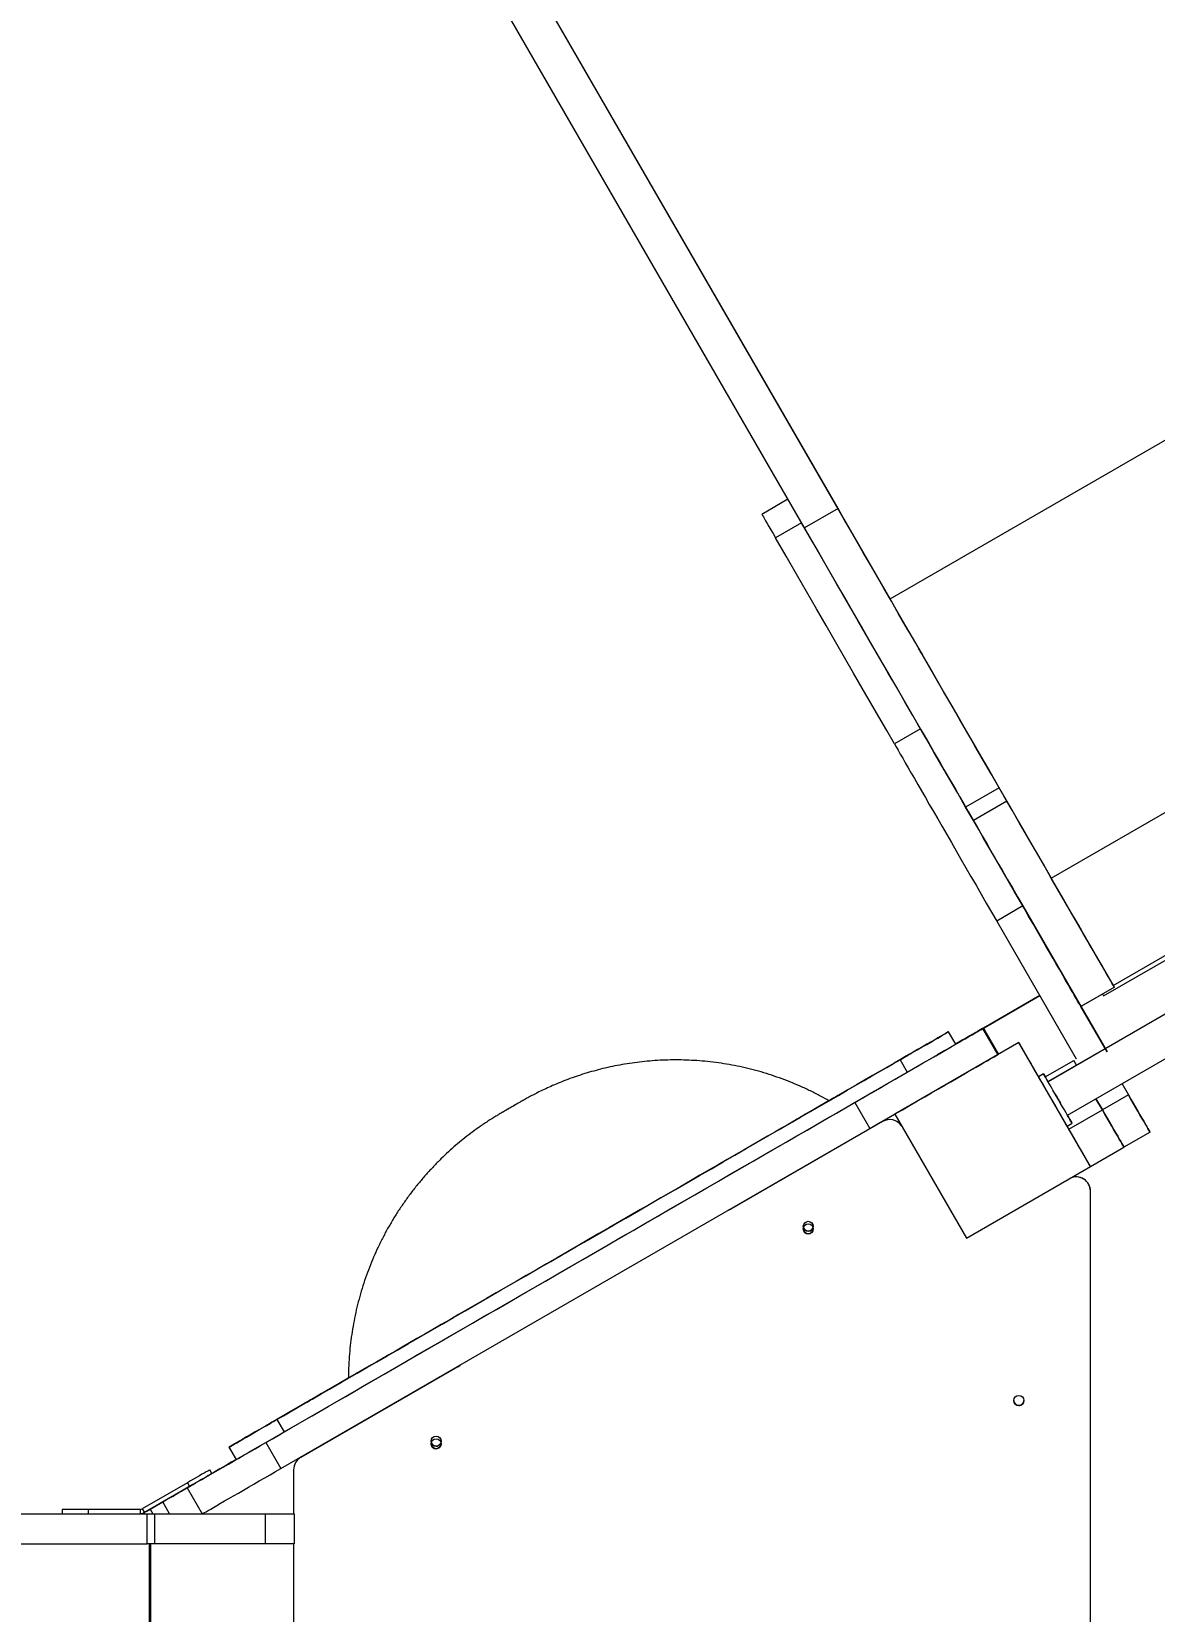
# Model space of a CAD drawing. Header units: millimetres. Extents: x -11024 to 8278, y -7837 to 5770.
# Drawn here: x -6881 to -6097, y -134 to 969 of the extents above; entities that cross this region are included whole.
import ezdxf

# ---------------------------------------------------------------- set-up
doc = ezdxf.new("R2010")
doc.units = ezdxf.units.MM
for name, color, linetype in [('DIKOM_ОБЪЕКТ', 7, 'Continuous'), ('DIKOM_РАЗМЕР_ЗОНА', 7, 'Continuous'), ('DIKOM_РАЗМЕР_ОБЪЕКТА', 7, 'Continuous')]:
    doc.layers.add(name, color=color, linetype=linetype)
doc.styles.add('style1', font='arial.ttf', dxfattribs={"width": 0.8})
doc.dimstyles.new('1-50', dxfattribs={"dimtxt": 300, "dimasz": 200, "dimexe": 100, "dimexo": 0, "dimgap": 100, "dimtad": 1, "dimtxsty": 'style1', "dimcen": 200, "dimclrd": 7, "dimclre": 7, "dimclrt": 7, "dimadec": 1, "dimazin": 2, "dimtfac": 1, "dimtmove": 0, "dimatfit": 2, "dimfxl": 0, "dimlwd": 25, "dimlwe": 18, "dimarcsym": 0})

# ---------------------------------------------------------------- blocks, each defined once
blk = doc.blocks.new('*D9')
at = {"layer": 'Defpoints', "color": 0, "transparency": 16777216}
for p in [(3740.7, 3707.5), (-8191.6, -3797.3), (-1076.1, -3797.3)]:
    blk.add_point(p, dxfattribs=at)
at = {"layer": 'DIKOM_РАЗМЕР_ОБЪЕКТА', "color": 7, "lineweight": 18, "transparency": 16777216}
for p, q in [((3740.7, 3707.5), (-8291.6, 3707.5)), ((-1076.1, -3797.3), (-8291.6, -3797.3))]:
    blk.add_line(p, q, dxfattribs=at)
at = {"layer": 'DIKOM_РАЗМЕР_ОБЪЕКТА', "color": 7, "lineweight": 25, "transparency": 16777216}
blk.add_line((-8191.6, 3507.5), (-8191.6, -3597.3), dxfattribs=at)
at = {"layer": 'DIKOM_РАЗМЕР_ОБЪЕКТА', "color": 7, "transparency": 16777216}
for points in [[(-8224.9, 3507.5), (-8158.2, 3507.5), (-8191.6, 3707.5)], [(-8224.9, -3597.3), (-8158.2, -3597.3), (-8191.6, -3797.3)]]:
    blk.add_solid(points, dxfattribs=at)
at = {"layer": 'DIKOM_РАЗМЕР_ОБЪЕКТА', "color": 7, "transparency": 16777216, "insert": (-8444.7, -44.9), "char_height": 300, "attachment_point": 5, "rotation": 90, "style": 'style1'}
blk.add_mtext('7500', dxfattribs=at)
blk = doc.blocks.new('*D11')
at = {"layer": 'Defpoints', "color": 0, "transparency": 16777216}
for p in [(3316.1, 5770.1), (-10574.2, -5797.3), (-1580.1, -5797.3)]:
    blk.add_point(p, dxfattribs=at)
at = {"layer": 'DIKOM_РАЗМЕР_ЗОНА', "color": 7, "lineweight": 18, "transparency": 16777216}
for p, q in [((3316.1, 5770.1), (-10674.2, 5770.1)), ((-1580.1, -5797.3), (-10674.2, -5797.3))]:
    blk.add_line(p, q, dxfattribs=at)
at = {"layer": 'DIKOM_РАЗМЕР_ЗОНА', "color": 7, "lineweight": 25, "transparency": 16777216}
blk.add_line((-10574.2, 5570.1), (-10574.2, -5597.3), dxfattribs=at)
at = {"layer": 'DIKOM_РАЗМЕР_ЗОНА', "color": 7, "transparency": 16777216}
for points in [[(-10607.5, 5570.1), (-10540.8, 5570.1), (-10574.2, 5770.1)], [(-10607.5, -5597.3), (-10540.8, -5597.3), (-10574.2, -5797.3)]]:
    blk.add_solid(points, dxfattribs=at)
at = {"layer": 'DIKOM_РАЗМЕР_ЗОНА', "color": 7, "transparency": 16777216, "insert": (-10827.3, -173), "char_height": 300, "attachment_point": 5, "rotation": 90, "style": 'style1'}
blk.add_mtext('11500', dxfattribs=at)

msp = doc.modelspace()

# ---------------------------------------------------------------- linework, layer by layer
at = {"layer": 'DIKOM_ОБЪЕКТ', "color": 7, "linetype": 'Continuous', "lineweight": 15}
for p, q in [((-6317.878, 635.791), (-6957.146, 1743.111)), ((-6341.261, 622.291), (-6980.529, 1729.611)), ((-6281.483, 572.766), (-6863.425, 1580.787)), ((-6281.483, 572.766), (-5808.64, 845.762)), ((-6168.994, 377.925), (-5696.15, 650.921)), ((-6352.812, 642.3), (-6370.997, 631.801)), ((-6317.878, 635.791), (-6341.261, 622.291)), ((-6343.38, 625.961), (-6361.565, 615.462)), ((-5576.57, 579.116), (-6171.246, 235.779)), ((-5576.55, 579.082), (-6171.227, 235.745)), ((-6132.452, 295.632), (-5643.148, 578.132)), ((-6125.725, 302.98), (-5652.877, 575.979)), ((-6157.728, 212.363), (-5563.051, 555.7)), ((-6260.305, 482.044), (-6278.491, 471.544)), ((-6205.39, 440.95), (-6228.772, 427.449)), ((-6199.973, 431.568), (-6223.356, 418.068)), ((-6199.973, 431.568), (-6205.39, 440.95)), ((-6223.356, 418.068), (-6228.772, 427.449)), ((-6124.975, 301.681), (-6168.994, 377.925)), ((-6188.929, 358.41), (-6207.115, 347.91)), ((-6188.929, 358.41), (-6130.099, 256.515)), ((-6207.115, 347.91), (-6151.543, 251.656)), ((-6124.975, 301.677), (-6148.357, 288.177)), ((-6124.975, 301.681), (-6124.975, 301.677)), ((-6177.057, 295.847), (-6216.267, 273.209)), ((-6215.967, 273.384), (-6177.058, 295.849)), ((-6130.081, 256.525), (-6148.355, 288.178)), ((-6133.196, 296.921), (-6148.351, 288.171)), ((-6235.749, 261.939), (-6240.749, 270.599)), ((-6216.909, 272.797), (-6206.409, 254.611)), ((-6216.271, 273.214), (-6205.771, 255.028)), ((-6191.653, 263.117), (-6278.255, 213.117)), ((-6233.572, 263.227), (-6235.762, 261.962)), ((-6206.409, 254.611), (-6205.771, 255.028)), ((-6191.654, 263.18), (-6191.654, 263.179)), ((-6191.653, 263.117), (-6191.654, 263.18)), ((-6191.654, 263.179), (-6191.654, 263.176)), ((-6191.654, 263.176), (-6191.652, 263.173)), ((-6191.654, 263.172), (-6191.653, 263.131)), ((-6141.652, 176.514), (-6191.653, 263.117)), ((-6274.534, 251.083), (-6340.492, 213.005)), ((-6274.534, 251.083), (-6269.534, 242.422)), ((-6173.189, 239.148), (-6153.27, 250.648)), ((-6151.326, 247.28), (-6153.27, 250.648)), ((-6177.96, 239.411), (-6174.496, 241.411)), ((-6177.96, 239.406), (-6174.496, 241.406)), ((-6177.96, 239.406), (-6177.96, 239.411)), ((-6174.496, 241.406), (-6174.496, 241.411)), ((-6171.227, 235.746), (-6171.246, 235.779)), ((-6119.62, 234.364), (-6115.085, 226.51)), ((-6717.326, -16.138), (-6306.056, 221.318)), ((-6306.056, 221.318), (-6295.556, 203.132)), ((-6133.272, 216.01), (-6137.806, 223.864)), ((-6137.806, 223.864), (-6133.272, 216.01)), ((-6115.085, 226.51), (-6133.272, 216.01)), ((-6278.255, 213.117), (-6278.255, 213.121)), ((-6278.255, 213.117), (-6228.255, 126.514)), ((-6156.654, 202.51), (-6133.272, 216.01)), ((-6706.826, -34.325), (-6295.556, 203.132)), ((-6286.799, 207.971), (-6392.756, 146.797)), ((-6286.799, 207.97), (-6392.756, 146.796)), ((-6286.799, 207.97), (-6286.799, 207.971)), ((-6157.96, 204.765), (-6154.496, 206.765)), ((-6156.654, 202.51), (-6157.957, 204.767)), ((-6154.496, 206.77), (-6154.496, 206.765)), ((-6100.085, 200.532), (-6118.272, 190.032)), ((-6100.085, 200.532), (-6100.081, 200.564)), ((-6141.654, 176.531), (-6118.272, 190.031)), ((-6118.272, 190.031), (-6118.272, 190.032)), ((-6228.255, 126.514), (-6141.652, 176.514)), ((-6141.652, 176.514), (-6141.653, 176.532)), ((-6141.655, 159.457), (-6141.655, 159.458)), ((-6141.609, -432.874), (-6141.652, 159.252)), ((-6392.756, 146.796), (-6394.513, 145.996)), ((-6392.756, 146.796), (-6394.513, 145.996)), ((-6394.508, 145.999), (-6392.756, 146.797)), ((-6394.508, 145.999), (-6392.756, 146.797)), ((-6392.756, 146.797), (-6392.756, 146.796)), ((-6392.756, 146.797), (-6392.756, 146.796)), ((-6643.492, 38.068), (-6709.534, -0.065)), ((-6583.281, 36.797), (-6692.898, -26.49)), ((-6583.281, 36.797), (-6692.898, -26.49)), ((-6583.281, 36.796), (-6692.898, -26.492)), ((-6583.281, 36.796), (-6692.898, -26.492)), ((-6581.724, 37.905), (-6583.281, 36.796)), ((-6581.725, 37.905), (-6583.281, 36.796)), ((-6583.281, 36.797), (-6581.729, 37.903)), ((-6583.281, 36.797), (-6581.729, 37.903)), ((-6583.281, 36.796), (-6583.281, 36.797)), ((-6583.281, 36.796), (-6583.281, 36.797)), ((-6709.534, -0.065), (-6704.533, -8.725)), ((-6743.043, -19.401), (-6738.044, -28.061)), ((-6717.326, -16.138), (-6706.826, -34.325)), ((-6692.898, -26.49), (-6692.898, -26.492)), ((-6692.898, -26.49), (-6692.898, -26.492)), ((-6754.979, -37.847), (-6756.479, -35.249)), ((-6697.898, -35.152), (-6697.898, -35.151)), ((-6697.898, -35.151), (-6697.898, -65.829)), ((-6697.898, -35.152), (-6697.898, -35.151)), ((-6697.898, -35.152), (-6697.898, -65.829)), ((-6772.067, -44.249), (-6803.553, -62.427)), ((-6770.568, -46.847), (-6802.053, -65.026)), ((-6771.962, -47.669), (-6772.09, -47.753)), ((-6772.09, -47.753), (-6761.654, -65.829)), ((-6772.067, -44.249), (-6770.568, -46.847)), ((-7649.178, -65.829), (-6800.084, -65.829)), ((-6859.409, -62.829), (-6859.409, -65.829)), ((-6841.409, -62.829), (-6859.409, -62.829)), ((-6841.409, -62.829), (-6841.409, -65.829)), ((-6805.053, -62.829), (-6841.409, -62.829)), ((-6805.053, -62.829), (-6805.053, -65.829)), ((-6803.553, -62.427), (-6802.053, -65.026)), ((-6802.337, -65.169), (-6803.482, -65.829)), ((-6800.084, -86.829), (-6800.084, -65.829)), ((-6800.084, -65.829), (-6795.041, -65.829)), ((-6797.923, -62.656), (-6789.263, -57.656)), ((-6797.923, -62.656), (-6796.091, -65.829)), ((-6795.041, -65.829), (-6795.041, -86.829)), ((-6795.041, -65.829), (-6717.604, -65.829)), ((-6784.544, -65.829), (-6789.263, -57.656)), ((-6717.604, -86.829), (-6717.604, -65.829)), ((-6717.604, -65.829), (-6697.604, -65.829)), ((-6697.604, -65.829), (-6697.604, -86.829)), ((-7766.095, -86.829), (-6800.084, -86.829)), ((-7649.178, -86.829), (-6800.084, -86.829)), ((-6797.898, -86.829), (-6800.084, -86.829)), ((-6798.398, -186.829), (-6798.398, -86.829)), ((-6797.793, -86.829), (-6798.398, -87.179)), ((-6697.898, -86.829), (-6797.898, -86.829)), ((-6797.898, -86.829), (-6797.898, -186.829)), ((-6697.898, -86.829), (-6697.898, -186.829)), ((-6697.604, -86.829), (-6697.898, -86.829))]:
    msp.add_line(p, q, dxfattribs=at)
at = {"layer": 'DIKOM_ОБЪЕКТ', "color": 7, "linetype": 'Continuous', "lineweight": 15, "flags": 128}
for points in [[(-6370.997, 631.801), (-6370.982, 631.775), (-6370.818, 631.491), (-6370.475, 630.897), (-6369.955, 629.995), (-6369.259, 628.789), (-6368.389, 627.282), (-6367.349, 625.481), (-6366.142, 623.39), (-6364.773, 621.018), (-6363.245, 618.372), (-6361.565, 615.462)], [(-6205.39, 440.95), (-6210.942, 450.567), (-6216.489, 460.174), (-6222.024, 469.762), (-6227.543, 479.321), (-6233.04, 488.842), (-6238.509, 498.314), (-6243.944, 507.728), (-6249.34, 517.076), (-6254.693, 526.346), (-6259.996, 535.531), (-6265.243, 544.621), (-6270.431, 553.606), (-6275.553, 562.478), (-6280.604, 571.227), (-6285.58, 579.845), (-6290.474, 588.324), (-6295.284, 596.654), (-6300.002, 604.827), (-6304.625, 612.836), (-6309.149, 620.671), (-6313.568, 628.325), (-6317.878, 635.791)], [(-6260.305, 482.044), (-6265.676, 491.35), (-6271.22, 500.954), (-6276.935, 510.855), (-6282.821, 521.053), (-6288.878, 531.545), (-6295.104, 542.332), (-6301.499, 553.411), (-6308.063, 564.782), (-6314.794, 576.443), (-6321.692, 588.392), (-6328.756, 600.63), (-6335.985, 613.153), (-6343.379, 625.962)], [(-6228.772, 427.449), (-6234.325, 437.067), (-6239.871, 446.674), (-6245.407, 456.262), (-6250.926, 465.821), (-6256.422, 475.341), (-6261.891, 484.814), (-6267.327, 494.228), (-6272.724, 503.576), (-6278.076, 512.846), (-6283.378, 522.031), (-6288.626, 531.121), (-6293.814, 540.106), (-6298.935, 548.978), (-6303.987, 557.727), (-6308.962, 566.345), (-6313.857, 574.824), (-6318.666, 583.154), (-6323.385, 591.327), (-6328.008, 599.336), (-6332.532, 607.171), (-6336.951, 614.825), (-6341.261, 622.291)], [(-6278.491, 471.544), (-6283.863, 480.85), (-6289.406, 490.454), (-6295.122, 500.355), (-6301.008, 510.553), (-6307.064, 521.045), (-6313.29, 531.832), (-6319.686, 542.911), (-6326.249, 554.282), (-6332.98, 565.943), (-6339.878, 577.892), (-6346.943, 590.13), (-6354.172, 602.653), (-6361.565, 615.462)], [(-6168.994, 377.925), (-6174.547, 387.542), (-6180.094, 397.149), (-6185.629, 406.737), (-6191.148, 416.296), (-6196.645, 425.817), (-6202.113, 435.289), (-6207.548, 444.704), (-6212.945, 454.051), (-6218.297, 463.322), (-6223.6, 472.506), (-6228.848, 481.596), (-6234.035, 490.581), (-6239.158, 499.453), (-6244.209, 508.202), (-6249.184, 516.821), (-6254.079, 525.299), (-6258.888, 533.629), (-6263.607, 541.802), (-6268.23, 549.811), (-6272.754, 557.646), (-6277.173, 565.3), (-6281.483, 572.766)], [(-6257.975, 532.035), (-6258.064, 532.189), (-6258.323, 532.637), (-6258.728, 533.339), (-6259.244, 534.234), (-6259.826, 535.24), (-6260.42, 536.27), (-6260.975, 537.231), (-6261.441, 538.039), (-6261.777, 538.62), (-6261.953, 538.925), (-6261.953, 538.925), (-6261.777, 538.621), (-6261.441, 538.039), (-6260.975, 537.232), (-6260.42, 536.271), (-6259.826, 535.241), (-6259.244, 534.234), (-6258.728, 533.34), (-6258.323, 532.638), (-6258.064, 532.189), (-6257.975, 532.035)], [(-6260.305, 482.044), (-6259.106, 479.968), (-6257.744, 477.607), (-6256.22, 474.967), (-6254.538, 472.054), (-6252.703, 468.874), (-6250.717, 465.436), (-6248.588, 461.747), (-6246.319, 457.816), (-6243.915, 453.652), (-6241.382, 449.265), (-6238.727, 444.666), (-6235.955, 439.864), (-6233.073, 434.871), (-6230.087, 429.699), (-6227.004, 424.361), (-6223.833, 418.868), (-6220.58, 413.233), (-6217.253, 407.47), (-6213.859, 401.592), (-6210.407, 395.612), (-6206.905, 389.546), (-6203.36, 383.407), (-6199.782, 377.209), (-6196.179, 370.967), (-6192.558, 364.696), (-6188.929, 358.41)], [(-6278.491, 471.544), (-6277.293, 469.468), (-6275.93, 467.107), (-6274.406, 464.467), (-6272.724, 461.554), (-6270.889, 458.374), (-6268.904, 454.936), (-6266.774, 451.247), (-6264.505, 447.316), (-6262.101, 443.152), (-6259.569, 438.765), (-6256.913, 434.166), (-6254.141, 429.364), (-6251.259, 424.371), (-6248.273, 419.199), (-6245.191, 413.861), (-6242.02, 408.368), (-6238.767, 402.733), (-6235.44, 396.97), (-6232.046, 391.092), (-6228.594, 385.112), (-6225.091, 379.046), (-6221.547, 372.907), (-6217.969, 366.709), (-6214.365, 360.467), (-6210.745, 354.196), (-6207.115, 347.91)], [(-6124.975, 301.677), (-6125.065, 301.833), (-6125.336, 302.301), (-6125.786, 303.081), (-6126.415, 304.17), (-6127.222, 305.567), (-6128.204, 307.267), (-6129.358, 309.266), (-6130.683, 311.56), (-6132.175, 314.144), (-6133.83, 317.01), (-6135.644, 320.152), (-6137.614, 323.562), (-6139.733, 327.233), (-6141.998, 331.156), (-6144.402, 335.32), (-6146.941, 339.716), (-6149.607, 344.333), (-6152.394, 349.161), (-6155.296, 354.187), (-6158.305, 359.399), (-6161.416, 364.786), (-6164.619, 370.333), (-6167.907, 376.028), (-6171.272, 381.857), (-6174.707, 387.805), (-6178.202, 393.859), (-6181.75, 400.004), (-6185.342, 406.225), (-6188.968, 412.507), (-6192.622, 418.835), (-6196.293, 425.194), (-6199.973, 431.568)], [(-6148.357, 288.177), (-6148.447, 288.333), (-6148.718, 288.801), (-6149.169, 289.581), (-6149.798, 290.67), (-6150.605, 292.067), (-6151.586, 293.767), (-6152.741, 295.766), (-6154.065, 298.06), (-6155.557, 300.644), (-6157.213, 303.51), (-6159.027, 306.652), (-6160.996, 310.063), (-6163.116, 313.733), (-6165.38, 317.656), (-6167.785, 321.82), (-6170.323, 326.216), (-6172.989, 330.833), (-6175.777, 335.661), (-6178.679, 340.687), (-6181.688, 345.899), (-6184.799, 351.286), (-6188.001, 356.833), (-6191.289, 362.528), (-6194.655, 368.357), (-6198.089, 374.305), (-6201.585, 380.36), (-6205.132, 386.504), (-6208.724, 392.725), (-6212.351, 399.007), (-6216.005, 405.335), (-6219.676, 411.694), (-6223.356, 418.068)], [(-6147.975, 341.516), (-6148.064, 341.67), (-6148.322, 342.118), (-6148.728, 342.82), (-6149.244, 343.714), (-6149.825, 344.721), (-6150.42, 345.751), (-6150.975, 346.712), (-6151.441, 347.519), (-6151.777, 348.101), (-6151.953, 348.406), (-6151.953, 348.406), (-6151.777, 348.101), (-6151.441, 347.52), (-6150.975, 346.713), (-6150.42, 345.752), (-6149.825, 344.722), (-6149.244, 343.715), (-6148.728, 342.821), (-6148.322, 342.118), (-6148.064, 341.67), (-6147.975, 341.516)], [(-6274.534, 251.083), (-6270.275, 253.542), (-6266.287, 255.845), (-6262.574, 257.99), (-6259.139, 259.973), (-6255.989, 261.793), (-6253.126, 263.446), (-6250.554, 264.932), (-6248.276, 266.248), (-6246.294, 267.393), (-6244.612, 268.365), (-6243.231, 269.163), (-6242.153, 269.786), (-6241.38, 270.233), (-6240.911, 270.504), (-6240.749, 270.599), (-6240.892, 270.517), (-6241.341, 270.258), (-6242.096, 269.823), (-6243.155, 269.213), (-6244.517, 268.427), (-6246.18, 267.468), (-6248.143, 266.335), (-6250.402, 265.031), (-6252.956, 263.558), (-6255.801, 261.916), (-6258.933, 260.108), (-6262.35, 258.136), (-6266.046, 256.003), (-6270.017, 253.711), (-6274.258, 251.263), (-6278.766, 248.661), (-6283.532, 245.91), (-6288.552, 243.012), (-6293.82, 239.971), (-6299.329, 236.791), (-6305.073, 233.475), (-6311.045, 230.028), (-6317.237, 226.454), (-6323.641, 222.756), (-6324.119, 222.481)], [(-6306.056, 221.318), (-6300.245, 224.673), (-6294.528, 227.974), (-6288.922, 231.211), (-6283.438, 234.377), (-6278.092, 237.464), (-6272.896, 240.464), (-6267.864, 243.37), (-6263.007, 246.174), (-6258.34, 248.869), (-6253.872, 251.449), (-6249.616, 253.907), (-6245.581, 256.237), (-6241.778, 258.432), (-6238.217, 260.489), (-6234.907, 262.401), (-6231.855, 264.163), (-6229.07, 265.772), (-6226.558, 267.223), (-6224.325, 268.512), (-6222.378, 269.636), (-6220.721, 270.593), (-6219.359, 271.381), (-6218.294, 271.996), (-6217.53, 272.438), (-6217.068, 272.705), (-6216.909, 272.797)], [(-6215.994, 273.431), (-6216.158, 273.337), (-6216.646, 273.055), (-6217.452, 272.59), (-6218.568, 271.946), (-6219.977, 271.132), (-6221.663, 270.159), (-6223.605, 269.038), (-6225.778, 267.784), (-6228.154, 266.412), (-6230.704, 264.94), (-6233.396, 263.386), (-6235.787, 262.005)], [(-6235.771, 261.976), (-6233.377, 263.358), (-6230.686, 264.912), (-6228.136, 266.385), (-6225.76, 267.756), (-6223.588, 269.011), (-6221.647, 270.132), (-6219.961, 271.105), (-6218.552, 271.919), (-6217.437, 272.563), (-6216.631, 273.028), (-6216.143, 273.31), (-6215.98, 273.405)], [(-6216.271, 273.214), (-6216.444, 273.114), (-6216.967, 272.813), (-6217.828, 272.316), (-6219.01, 271.634), (-6220.489, 270.78), (-6222.235, 269.772), (-6224.211, 268.631), (-6226.379, 267.38), (-6228.693, 266.044), (-6231.108, 264.65), (-6233.572, 263.227)], [(-6295.556, 203.132), (-6289.745, 206.487), (-6284.028, 209.787), (-6278.422, 213.025), (-6272.938, 216.191), (-6267.592, 219.278), (-6262.396, 222.278), (-6257.364, 225.183), (-6252.508, 227.988), (-6247.84, 230.683), (-6243.372, 233.263), (-6239.116, 235.72), (-6235.081, 238.05), (-6231.278, 240.246), (-6227.717, 242.302), (-6224.407, 244.214), (-6221.355, 245.977), (-6218.569, 247.585), (-6216.057, 249.036), (-6213.825, 250.325), (-6211.878, 251.45), (-6210.221, 252.407), (-6208.859, 253.194), (-6207.794, 253.809), (-6207.03, 254.251), (-6206.568, 254.518), (-6206.409, 254.611)], [(-6268.385, 254.64), (-6267.577, 255.106), (-6266.994, 255.443), (-6266.689, 255.619), (-6266.687, 255.62), (-6266.99, 255.445), (-6267.571, 255.11), (-6268.378, 254.644), (-6269.339, 254.089), (-6270.368, 253.495), (-6271.375, 252.914), (-6272.27, 252.397), (-6272.973, 251.991), (-6273.423, 251.731), (-6273.578, 251.642), (-6273.424, 251.73), (-6272.978, 251.988), (-6272.276, 252.393), (-6271.383, 252.909), (-6270.376, 253.49), (-6269.346, 254.085), (-6268.385, 254.64)], [(-6269.534, 242.422), (-6265.275, 244.881), (-6261.287, 247.185), (-6257.573, 249.329), (-6254.14, 251.313), (-6250.989, 253.132), (-6248.126, 254.786), (-6245.554, 256.272), (-6243.275, 257.588), (-6241.294, 258.733), (-6239.612, 259.704), (-6238.231, 260.502), (-6237.153, 261.125), (-6236.38, 261.573), (-6235.912, 261.844), (-6235.749, 261.939), (-6235.749, 261.939)], [(-6248.485, 254.573), (-6248.322, 254.667), (-6247.848, 254.94), (-6247.115, 255.364), (-6246.201, 255.891), (-6245.207, 256.465), (-6244.24, 257.024), (-6243.404, 257.506), (-6242.79, 257.861), (-6242.465, 258.049), (-6242.464, 258.049), (-6242.787, 257.863), (-6243.399, 257.51), (-6244.233, 257.028), (-6245.2, 256.469), (-6246.195, 255.895), (-6247.109, 255.367), (-6247.844, 254.943), (-6248.32, 254.668), (-6248.485, 254.573)], [(-6248.485, 254.564), (-6248.322, 254.658), (-6247.848, 254.932), (-6247.114, 255.355), (-6246.201, 255.882), (-6245.207, 256.456), (-6244.24, 257.015), (-6243.404, 257.498), (-6242.79, 257.852), (-6242.465, 258.04), (-6242.464, 258.041), (-6242.787, 257.854), (-6243.399, 257.501), (-6244.233, 257.019), (-6245.2, 256.461), (-6246.195, 255.887), (-6247.109, 255.359), (-6247.844, 254.935), (-6248.32, 254.66), (-6248.485, 254.564)], [(-6177.959, 239.411), (-6178.332, 240.057), (-6179.991, 242.929), (-6181.607, 245.729), (-6183.161, 248.421), (-6184.633, 250.971), (-6186.005, 253.347), (-6187.26, 255.52), (-6188.38, 257.462), (-6189.354, 259.148), (-6190.167, 260.557), (-6190.811, 261.672), (-6191.277, 262.479), (-6191.559, 262.968), (-6191.653, 263.131)], [(-6709.534, -0.065), (-6705.027, 2.537), (-6700.26, 5.288), (-6695.24, 8.186), (-6689.972, 11.227), (-6684.463, 14.407), (-6678.719, 17.723), (-6672.747, 21.17), (-6666.556, 24.744), (-6660.151, 28.441), (-6653.541, 32.257), (-6646.735, 36.186), (-6639.739, 40.224), (-6632.564, 44.367), (-6625.217, 48.608), (-6617.708, 52.943), (-6610.046, 57.367), (-6602.239, 61.873), (-6594.298, 66.458), (-6586.232, 71.114), (-6578.052, 75.837), (-6569.766, 80.62), (-6561.386, 85.458), (-6552.921, 90.346), (-6544.382, 95.276), (-6535.778, 100.243), (-6527.121, 105.241), (-6518.422, 110.263), (-6509.69, 115.305), (-6500.936, 120.359), (-6492.171, 125.419), (-6483.406, 130.479), (-6474.652, 135.534), (-6465.918, 140.576), (-6457.216, 145.601), (-6448.556, 150.601), (-6439.949, 155.57), (-6431.405, 160.503), (-6422.935, 165.393), (-6414.549, 170.235), (-6406.257, 175.023), (-6398.07, 179.75), (-6389.997, 184.411), (-6382.048, 189.001), (-6374.233, 193.513), (-6366.561, 197.943), (-6359.042, 202.284), (-6351.684, 206.533), (-6344.498, 210.682), (-6337.491, 214.728), (-6330.673, 218.665), (-6324.05, 222.489), (-6317.633, 226.195), (-6311.427, 229.778), (-6305.442, 233.234), (-6299.683, 236.559), (-6294.159, 239.75), (-6288.875, 242.8), (-6283.84, 245.709), (-6279.057, 248.47), (-6274.534, 251.083)], [(-6704.533, -8.725), (-6700.027, -6.124), (-6695.26, -3.372), (-6690.24, -0.475), (-6684.972, 2.566), (-6679.463, 5.747), (-6673.719, 9.062), (-6667.747, 12.509), (-6661.556, 16.084), (-6655.151, 19.781), (-6648.541, 23.597), (-6641.734, 27.526), (-6634.739, 31.564), (-6627.564, 35.706), (-6620.217, 39.948), (-6612.708, 44.283), (-6605.046, 48.706), (-6597.239, 53.213), (-6589.298, 57.797), (-6581.233, 62.454), (-6573.052, 67.177), (-6564.767, 71.96), (-6556.386, 76.798), (-6547.921, 81.685), (-6539.382, 86.615), (-6530.778, 91.582), (-6522.122, 96.58), (-6513.422, 101.603), (-6504.69, 106.644), (-6495.936, 111.698), (-6487.171, 116.759), (-6478.406, 121.819), (-6469.652, 126.874), (-6460.918, 131.916), (-6452.216, 136.94), (-6443.556, 141.94), (-6434.949, 146.91), (-6426.405, 151.843), (-6417.935, 156.733), (-6409.549, 161.575), (-6401.257, 166.362), (-6393.07, 171.09), (-6384.997, 175.751), (-6377.048, 180.341), (-6369.232, 184.853), (-6361.561, 189.283), (-6354.042, 193.624), (-6346.684, 197.872), (-6339.498, 202.022), (-6332.491, 206.068), (-6325.672, 210.005), (-6319.05, 213.829), (-6312.632, 217.535), (-6306.427, 221.118), (-6300.442, 224.574), (-6294.683, 227.899), (-6289.159, 231.089), (-6283.875, 234.14), (-6278.839, 237.048), (-6274.057, 239.81), (-6269.534, 242.422)], [(-6295.044, 239.261), (-6294.236, 239.727), (-6293.653, 240.064), (-6293.348, 240.24), (-6293.347, 240.241), (-6293.65, 240.066), (-6294.231, 239.731), (-6295.038, 239.265), (-6295.998, 238.71), (-6297.028, 238.116), (-6298.035, 237.534), (-6298.93, 237.018), (-6299.633, 236.612), (-6300.082, 236.352), (-6300.237, 236.263), (-6300.084, 236.351), (-6299.637, 236.609), (-6298.936, 237.014), (-6298.042, 237.53), (-6297.036, 238.111), (-6296.006, 238.705), (-6295.044, 239.261)], [(-6157.96, 204.765), (-6158.054, 204.926), (-6158.331, 205.407), (-6158.789, 206.199), (-6159.416, 207.286), (-6160.203, 208.649), (-6161.135, 210.263), (-6162.194, 212.096), (-6163.36, 214.116), (-6164.612, 216.284), (-6165.926, 218.56), (-6167.278, 220.902), (-6168.643, 223.266), (-6169.995, 225.608), (-6171.309, 227.885), (-6172.561, 230.053), (-6173.727, 232.073), (-6174.786, 233.907), (-6175.718, 235.52), (-6176.504, 236.884), (-6177.132, 237.972), (-6177.59, 238.763), (-6177.867, 239.245), (-6177.96, 239.406)], [(-6174.496, 241.411), (-6174.403, 241.25), (-6174.125, 240.769), (-6173.668, 239.977), (-6173.04, 238.89), (-6172.253, 237.527), (-6171.321, 235.913), (-6171.225, 235.747)], [(-6154.496, 206.765), (-6154.589, 206.926), (-6154.867, 207.407), (-6155.324, 208.199), (-6155.952, 209.286), (-6156.739, 210.649), (-6157.671, 212.262), (-6158.729, 214.096), (-6159.896, 216.116), (-6161.147, 218.284), (-6162.462, 220.56), (-6163.814, 222.902), (-6165.179, 225.266), (-6166.531, 227.608), (-6167.845, 229.885), (-6169.097, 232.053), (-6170.263, 234.073), (-6171.322, 235.907), (-6172.253, 237.521), (-6173.041, 238.884), (-6173.668, 239.972), (-6174.126, 240.763), (-6174.403, 241.245), (-6174.496, 241.406)], [(-6324.062, 222.502), (-6323.352, 222.912), (-6321.537, 223.959), (-6320.022, 224.833), (-6318.808, 225.534), (-6317.897, 226.059), (-6317.292, 226.407), (-6316.994, 226.579), (-6317.002, 226.574), (-6317.316, 226.392), (-6317.938, 226.032), (-6318.864, 225.497), (-6320.093, 224.786), (-6321.625, 223.902), (-6323.455, 222.844), (-6325.58, 221.617), (-6327.998, 220.221), (-6330.703, 218.658), (-6333.69, 216.933), (-6336.955, 215.047), (-6340.492, 213.005)], [(-6162.496, 220.621), (-6162.585, 220.775), (-6162.844, 221.223), (-6163.249, 221.925), (-6163.766, 222.82), (-6164.347, 223.826), (-6164.941, 224.856), (-6165.496, 225.817), (-6165.963, 226.625), (-6166.298, 227.206), (-6166.474, 227.511), (-6166.474, 227.511), (-6166.298, 227.207), (-6165.963, 226.625), (-6165.496, 225.818), (-6164.941, 224.857), (-6164.347, 223.827), (-6163.766, 222.82), (-6163.249, 221.926), (-6162.844, 221.223), (-6162.585, 220.775), (-6162.496, 220.621)], [(-6115.085, 226.51), (-6113.406, 223.601), (-6111.748, 220.729), (-6110.131, 217.929), (-6108.577, 215.238), (-6107.105, 212.688), (-6105.733, 210.312), (-6104.479, 208.14), (-6103.358, 206.199), (-6102.384, 204.513), (-6101.571, 203.104), (-6100.927, 201.989), (-6100.461, 201.183), (-6100.18, 200.695), (-6100.085, 200.532)], [(-6100.081, 200.564), (-6100.176, 200.728), (-6100.458, 201.216), (-6100.923, 202.023), (-6101.567, 203.138), (-6102.381, 204.548), (-6103.354, 206.234), (-6104.475, 208.175), (-6105.729, 210.348), (-6107.101, 212.724), (-6108.573, 215.274), (-6110.127, 217.966), (-6111.743, 220.766), (-6113.402, 223.638), (-6115.081, 226.547)], [(-6340.492, 213.005), (-6344.294, 210.809), (-6348.356, 208.463), (-6352.67, 205.973), (-6357.227, 203.341), (-6362.021, 200.573), (-6367.042, 197.673), (-6372.283, 194.647), (-6377.734, 191.499), (-6383.385, 188.236), (-6389.226, 184.864), (-6395.247, 181.387), (-6401.438, 177.812), (-6407.788, 174.146), (-6414.285, 170.395), (-6420.918, 166.565), (-6427.676, 162.663), (-6434.546, 158.696), (-6441.517, 154.671), (-6448.577, 150.595), (-6455.712, 146.475), (-6462.911, 142.319), (-6470.161, 138.133), (-6477.449, 133.925), (-6484.762, 129.703), (-6492.088, 125.473), (-6499.413, 121.244), (-6506.726, 117.022), (-6514.012, 112.816), (-6521.259, 108.632), (-6528.455, 104.477), (-6535.587, 100.36), (-6542.642, 96.287), (-6549.608, 92.265), (-6556.473, 88.302), (-6563.225, 84.404), (-6569.851, 80.578), (-6576.341, 76.832), (-6582.682, 73.171), (-6588.865, 69.602), (-6594.877, 66.131), (-6600.708, 62.765), (-6606.349, 59.509), (-6611.789, 56.368), (-6617.018, 53.349), (-6622.028, 50.457), (-6626.809, 47.697), (-6631.355, 45.074), (-6635.655, 42.591), (-6639.703, 40.255), (-6643.492, 38.068), (-6647.015, 36.034), (-6650.266, 34.158), (-6653.239, 32.442), (-6655.928, 30.89), (-6658.33, 29.504), (-6660.44, 28.286), (-6662.255, 27.239), (-6663.771, 26.364), (-6664.985, 25.664), (-6665.895, 25.139), (-6666.5, 24.79), (-6666.799, 24.618), (-6666.791, 24.624), (-6666.476, 24.806), (-6665.855, 25.165), (-6664.928, 25.701), (-6663.699, 26.411), (-6662.167, 27.296), (-6660.337, 28.353), (-6659.72, 28.71)], [(-6350.763, 207.068), (-6350.61, 207.156), (-6350.163, 207.414), (-6349.461, 207.819), (-6348.568, 208.335), (-6347.561, 208.916), (-6346.532, 209.51), (-6345.57, 210.065), (-6344.762, 210.532), (-6344.179, 210.869), (-6343.874, 211.045), (-6343.873, 211.046), (-6344.176, 210.871), (-6344.757, 210.536), (-6345.563, 210.07), (-6346.524, 209.515), (-6347.554, 208.921), (-6348.561, 208.339), (-6349.456, 207.823), (-6350.159, 207.417), (-6350.608, 207.157), (-6350.763, 207.068)], [(-6157.725, 212.364), (-6157.67, 212.269), (-6156.739, 210.655), (-6155.951, 209.292), (-6155.323, 208.204), (-6154.867, 207.412), (-6154.589, 206.931), (-6154.496, 206.77)], [(-6118.272, 190.031), (-6118.366, 190.194), (-6118.648, 190.682), (-6119.113, 191.489), (-6119.757, 192.603), (-6120.571, 194.012), (-6121.544, 195.698), (-6122.665, 197.639), (-6123.919, 199.812), (-6125.291, 202.188), (-6126.763, 204.737), (-6128.317, 207.429), (-6129.934, 210.229), (-6131.592, 213.101), (-6133.272, 216.01)], [(-6133.272, 216.01), (-6131.592, 213.101), (-6129.934, 210.229), (-6128.318, 207.429), (-6126.764, 204.738), (-6125.291, 202.188), (-6123.919, 199.812), (-6122.665, 197.64), (-6121.544, 195.698), (-6120.571, 194.013), (-6119.757, 192.604), (-6119.114, 191.489), (-6118.648, 190.683), (-6118.366, 190.195), (-6118.272, 190.032)], [(-6141.654, 176.531), (-6141.749, 176.694), (-6142.031, 177.182), (-6142.496, 177.989), (-6143.14, 179.103), (-6143.954, 180.512), (-6144.927, 182.198), (-6146.048, 184.139), (-6147.302, 186.312), (-6148.674, 188.688), (-6150.146, 191.237), (-6151.7, 193.929), (-6153.316, 196.729), (-6154.975, 199.601), (-6156.654, 202.51)], [(-6495.607, 123.438), (-6495.454, 123.526), (-6495.007, 123.784), (-6494.305, 124.189), (-6493.412, 124.704), (-6492.406, 125.286), (-6491.376, 125.88), (-6490.414, 126.435), (-6489.606, 126.902), (-6489.024, 127.238), (-6488.718, 127.415), (-6488.717, 127.416), (-6489.02, 127.241), (-6489.601, 126.905), (-6490.407, 126.44), (-6491.368, 125.885), (-6492.398, 125.29), (-6493.405, 124.709), (-6494.3, 124.192), (-6495.003, 123.786), (-6495.452, 123.527), (-6495.607, 123.438)], [(-6643.492, 38.068), (-6647.015, 36.034), (-6650.265, 34.158), (-6653.239, 32.442), (-6655.928, 30.89), (-6658.33, 29.504), (-6660.441, 28.286), (-6662.255, 27.239), (-6663.77, 26.364), (-6664.984, 25.664), (-6665.895, 25.139), (-6666.5, 24.79), (-6666.799, 24.618), (-6666.791, 24.624), (-6666.476, 24.806), (-6665.855, 25.165), (-6664.929, 25.701), (-6663.698, 26.411), (-6662.167, 27.296), (-6660.337, 28.353), (-6659.72, 28.71)], [(-6640.336, 39.883), (-6640.183, 39.971), (-6639.736, 40.229), (-6639.035, 40.634), (-6638.141, 41.15), (-6637.134, 41.731), (-6636.104, 42.325), (-6635.143, 42.881), (-6634.335, 43.347), (-6633.752, 43.684), (-6633.447, 43.86), (-6633.446, 43.861), (-6633.749, 43.686), (-6634.33, 43.351), (-6635.136, 42.885), (-6636.097, 42.33), (-6637.127, 41.736), (-6638.134, 41.154), (-6639.028, 40.638), (-6639.732, 40.232), (-6640.181, 39.972), (-6640.336, 39.883)], [(-6640.336, 39.883), (-6640.183, 39.971), (-6639.736, 40.229), (-6639.034, 40.634), (-6638.141, 41.15), (-6637.134, 41.731), (-6636.104, 42.325), (-6635.143, 42.881), (-6634.335, 43.347), (-6633.752, 43.684), (-6633.447, 43.86), (-6633.445, 43.861), (-6633.749, 43.686), (-6634.33, 43.351), (-6635.136, 42.885), (-6636.097, 42.33), (-6637.127, 41.736), (-6638.134, 41.154), (-6639.028, 40.638), (-6639.732, 40.232), (-6640.181, 39.972), (-6640.336, 39.883)], [(-6659.701, 28.732), (-6659.742, 28.709), (-6666.159, 25.003), (-6672.365, 21.42), (-6678.351, 17.963), (-6684.109, 14.638), (-6689.633, 11.448), (-6694.917, 8.397), (-6699.953, 5.489), (-6704.735, 2.727), (-6709.258, 0.115), (-6713.517, -2.344), (-6717.505, -4.647), (-6721.218, -6.792), (-6724.653, -8.775), (-6727.803, -10.595), (-6730.666, -12.249), (-6733.239, -13.734), (-6735.516, -15.05), (-6737.498, -16.195), (-6739.18, -17.167), (-6740.561, -17.965), (-6741.639, -18.588), (-6742.412, -19.035), (-6742.881, -19.306), (-6743.043, -19.401), (-6742.9, -19.319), (-6742.451, -19.06), (-6741.696, -18.626), (-6740.638, -18.015), (-6739.276, -17.229), (-6737.613, -16.27), (-6735.65, -15.137), (-6733.39, -13.834), (-6730.836, -12.36), (-6727.991, -10.718), (-6724.859, -8.91), (-6721.443, -6.938), (-6717.747, -4.805), (-6713.775, -2.513), (-6709.534, -0.065)], [(-6685.037, 14.099), (-6685.998, 13.544), (-6687.028, 12.949), (-6688.035, 12.368), (-6688.929, 11.851), (-6689.633, 11.445), (-6690.082, 11.186), (-6690.237, 11.096), (-6690.084, 11.184), (-6689.637, 11.443), (-6688.936, 11.847), (-6688.042, 12.363), (-6687.035, 12.944), (-6686.005, 13.539), (-6685.044, 14.094), (-6684.236, 14.561), (-6683.653, 14.897), (-6683.348, 15.074), (-6683.347, 15.074), (-6683.65, 14.899), (-6684.231, 14.564), (-6685.037, 14.099)], [(-6685.037, 14.099), (-6685.998, 13.544), (-6687.028, 12.949), (-6688.035, 12.368), (-6688.929, 11.851), (-6689.633, 11.445), (-6690.082, 11.186), (-6690.237, 11.096), (-6690.084, 11.184), (-6689.637, 11.443), (-6688.936, 11.847), (-6688.042, 12.363), (-6687.035, 12.944), (-6686.005, 13.539), (-6685.044, 14.094), (-6684.236, 14.561), (-6683.653, 14.897), (-6683.348, 15.074), (-6683.347, 15.074), (-6683.65, 14.899), (-6684.231, 14.564), (-6685.037, 14.099)], [(-6738.044, -28.061), (-6737.9, -27.979), (-6737.451, -27.721), (-6736.696, -27.286), (-6735.638, -26.675), (-6734.276, -25.89), (-6732.612, -24.93), (-6730.65, -23.798), (-6728.39, -22.494), (-6725.836, -21.02), (-6722.991, -19.378), (-6719.859, -17.57), (-6716.442, -15.599), (-6712.746, -13.465), (-6708.775, -11.173), (-6704.533, -8.725)], [(-6712.029, -1.498), (-6712.99, -2.053), (-6714.02, -2.647), (-6715.027, -3.229), (-6715.922, -3.745), (-6716.625, -4.151), (-6717.074, -4.411), (-6717.229, -4.5), (-6717.076, -4.412), (-6716.629, -4.154), (-6715.927, -3.749), (-6715.034, -3.233), (-6714.027, -2.652), (-6712.997, -2.058), (-6712.036, -1.502), (-6711.228, -1.036), (-6710.645, -0.699), (-6710.34, -0.523), (-6710.338, -0.522), (-6710.642, -0.697), (-6711.222, -1.032), (-6712.029, -1.498)], [(-6772.09, -47.753), (-6771.929, -47.66), (-6771.436, -47.376), (-6770.616, -46.903), (-6769.475, -46.244), (-6768.022, -45.406), (-6766.268, -44.393), (-6764.227, -43.215), (-6761.914, -41.88), (-6759.347, -40.398), (-6756.545, -38.781), (-6753.53, -37.04), (-6750.326, -35.191), (-6746.957, -33.245), (-6743.448, -31.22), (-6739.827, -29.129), (-6736.121, -26.989), (-6732.358, -24.817), (-6728.569, -22.63), (-6724.781, -20.443), (-6721.024, -18.273), (-6717.326, -16.138)], [(-6738.033, -28.024), (-6741.379, -29.956), (-6745.517, -32.346), (-6749.372, -34.573), (-6752.94, -36.633), (-6754.995, -37.82)], [(-6756.479, -35.249), (-6756.638, -35.341), (-6757.11, -35.614), (-6757.888, -36.063), (-6758.954, -36.678), (-6760.287, -37.448), (-6761.859, -38.356), (-6763.64, -39.384), (-6765.592, -40.511), (-6767.676, -41.714), (-6769.849, -42.968), (-6772.067, -44.249)], [(-6754.979, -37.847), (-6755.138, -37.939), (-6755.611, -38.212), (-6756.388, -38.661), (-6757.454, -39.276), (-6758.787, -40.046), (-6760.359, -40.954), (-6762.14, -41.982), (-6764.092, -43.109), (-6766.176, -44.312), (-6768.349, -45.567), (-6770.568, -46.847)], [(-6761.399, -65.829), (-6760.936, -65.562), (-6760.116, -65.089), (-6758.975, -64.431), (-6757.522, -63.592), (-6755.768, -62.58), (-6753.727, -61.402), (-6751.414, -60.066), (-6748.847, -58.585), (-6746.045, -56.967), (-6743.03, -55.227), (-6739.826, -53.377), (-6736.457, -51.432), (-6732.948, -49.406), (-6729.327, -47.316), (-6725.621, -45.176), (-6721.858, -43.004), (-6718.069, -40.816), (-6714.281, -38.629), (-6710.524, -36.46), (-6706.826, -34.325)], [(-6789.263, -57.656), (-6786.798, -56.233), (-6784.384, -54.84), (-6782.07, -53.503), (-6779.902, -52.252), (-6777.925, -51.111), (-6776.18, -50.103), (-6774.701, -49.25), (-6773.519, -48.567), (-6772.658, -48.07), (-6772.135, -47.769), (-6771.962, -47.669)], [(-6774.402, -49.073), (-6774.238, -48.979), (-6773.764, -48.705), (-6773.031, -48.282), (-6772.117, -47.755), (-6771.123, -47.181), (-6770.156, -46.622), (-6769.32, -46.139), (-6768.706, -45.785), (-6768.381, -45.597), (-6768.38, -45.596), (-6768.703, -45.783), (-6769.315, -46.136), (-6770.15, -46.618), (-6771.117, -47.176), (-6772.111, -47.75), (-6773.025, -48.278), (-6773.76, -48.703), (-6774.236, -48.977), (-6774.402, -49.073)], [(-6803.419, -65.829), (-6802.802, -65.473), (-6800.388, -64.079), (-6797.923, -62.656)]]:
    msp.add_lwpolyline(points, dxfattribs=at)
at = {"layer": 'DIKOM_ОБЪЕКТ', "color": 7, "linetype": 'Continuous', "lineweight": 15}
for centre in [(-6338.615, 134.782), (-6338.615, 133.021), (-6338.615, 133.021), (-6191.642, 13.187), (-6598.422, -15.218), (-6598.422, -16.979), (-6598.422, -16.979)]:
    msp.add_circle(centre, 3.5, dxfattribs=at)
for centre, radius, start, end in [((-5799.558, 488.74), 384.849, 209.895918, 210.117506), ((-6281.799, 199.311), 10, 34.27801, 120), ((-6281.799, 199.309), 10, 34.229708, 120), ((-6151.652, 159.251), 10, 0.004207, 114.296548), ((-6151.652, 159.252), 10, 1.18119, 114.231391), ((-6338.615, 134.783), 3.5, 181.18119, 1.18119), ((-6338.615, 133.022), 3.5, 181.18119, 1.18119), ((-6338.615, 133.022), 3.5, 181.18119, 1.18119), ((-6191.642, 13.189), 3.5, 181.18119, 1.18119), ((-6191.642, 13.19), 3.5, 181.18119, 270), ((-6191.642, 13.189), 3.5, 181.18119, 270), ((-6191.642, 13.19), 3.5, 270, 1.18119), ((-6191.642, 13.189), 3.5, 270, 1.18119), ((-6598.422, -15.217), 3.5, 181.18119, 270), ((-6598.422, -16.978), 3.5, 181.18119, 270), ((-6598.422, -16.978), 3.5, 181.18119, 270), ((-6598.422, -15.217), 3.5, 270, 1.18119), ((-6598.422, -16.978), 3.5, 270, 1.18119), ((-6598.422, -16.978), 3.5, 270, 1.18119), ((-6687.898, -35.151), 10, 120, 179.999915), ((-6687.898, -35.151), 10, 120, 179.999915), ((-6687.898, -35.152), 10, 120, 179.999915), ((-6687.898, -35.152), 10, 120, 179.999915), ((-6805.053, -59.829), 3, 270, 300), ((-6805.053, -59.829), 6, 270, 300)]:
    msp.add_arc(centre, radius, start, end, dxfattribs=at)
for points, knots in [([(-6324.197, 222.416), (-6326.147, 223.521), (-6330.382, 225.918), (-6337.059, 229.296), (-6344.172, 232.606), (-6351.376, 235.635), (-6358.655, 238.393), (-6365.999, 240.875), (-6373.395, 243.082), (-6380.832, 245.013), (-6388.296, 246.671), (-6395.775, 248.055), (-6403.257, 249.169), (-6410.729, 250.014), (-6418.178, 250.595), (-6425.592, 250.915), (-6432.956, 250.98), (-6440.257, 250.795), (-6447.482, 250.367), (-6454.616, 249.704), (-6461.644, 248.815), (-6468.551, 247.71), (-6475.319, 246.403), (-6481.93, 244.906), (-6488.366, 243.236), (-6494.603, 241.411), (-6500.617, 239.456), (-6506.379, 237.396), (-6511.853, 235.264), (-6516.998, 233.101), (-6521.76, 230.955), (-6526.075, 228.888), (-6529.862, 226.975), (-6533.026, 225.302), (-6535.456, 223.971), (-6537.043, 223.078), (-6537.902, 222.588), (-6538.278, 222.373), (-6538.438, 222.281), (-6538.522, 222.232), (-6538.603, 222.185), (-6538.718, 222.12), (-6538.939, 221.992), (-6539.429, 221.709), (-6540.2, 221.264), (-6541.193, 220.691), (-6542.35, 220.022), (-6543.629, 219.284), (-6544.979, 218.505), (-6546.345, 217.717), (-6547.672, 216.95), (-6548.908, 216.237), (-6550.001, 215.605), (-6550.91, 215.08), (-6551.6, 214.682), (-6551.977, 214.465), (-6552.14, 214.37), (-6552.247, 214.309), (-6552.36, 214.243), (-6552.591, 214.109), (-6553.302, 213.696), (-6554.696, 212.874), (-6557.846, 210.978), (-6562.565, 207.992), (-6568.377, 204.045), (-6574.168, 199.82), (-6579.553, 195.616), (-6584.791, 191.254), (-6589.914, 186.712), (-6595.102, 181.798), (-6600.24, 176.592), (-6605.277, 171.126), (-6610.172, 165.426), (-6614.903, 159.512), (-6619.446, 153.4), (-6623.789, 147.103), (-6627.918, 140.634), (-6631.823, 134.003), (-6635.498, 127.223), (-6638.931, 120.304), (-6642.118, 113.255), (-6645.054, 106.088), (-6647.731, 98.812), (-6650.147, 91.439), (-6652.296, 83.977), (-6654.176, 76.438), (-6655.783, 68.831), (-6657.115, 61.167), (-6658.167, 53.457), (-6658.949, 45.711), (-6659.434, 37.651), (-6659.653, 32.002), (-6659.604, 28.948), (-6659.601, 28.779)], [0, 0, 0, 0, 0.01423435, 0.03089795, 0.04750042, 0.06404005, 0.08051435, 0.09692068, 0.11325605, 0.12951673, 0.14569832, 0.16179741, 0.17780708, 0.19372304, 0.2095385, 0.22524405, 0.24083363, 0.25629433, 0.2716164, 0.28678395, 0.30178291, 0.31659175, 0.33119016, 0.34554804, 0.3596326, 0.37340332, 0.38680914, 0.39978555, 0.41225264, 0.42410843, 0.43521968, 0.44541731, 0.45448668, 0.46216204, 0.4681457, 0.4720835, 0.4737145, 0.47444968, 0.4748547, 0.47516929, 0.47562621, 0.47661644, 0.47907486, 0.48229036, 0.48568747, 0.48902736, 0.49235292, 0.4956745, 0.49899326, 0.50231254, 0.50563108, 0.50895017, 0.51227103, 0.51559604, 0.51893033, 0.52229447, 0.52405479, 0.52480084, 0.52521028, 0.52564267, 0.52679429, 0.53033929, 0.5360141, 0.55007152, 0.56583822, 0.58060176, 0.59559134, 0.60920764, 0.62388446, 0.63905686, 0.65457424, 0.67032625, 0.68624255, 0.70227896, 0.71840383, 0.73459647, 0.75084203, 0.76712907, 0.78345065, 0.79979935, 0.81617102, 0.83256224, 0.84896946, 0.86539087, 0.88182437, 0.89826858, 0.91472173, 0.93118315, 0.94765173, 0.96412676, 0.98060762, 0.99892268, 1, 1, 1, 1]), ([(-6538.833, 222.053), (-6538.832, 222.053), (-6538.826, 222.057), (-6538.944, 221.988), (-6539.244, 221.815), (-6539.824, 221.48), (-6540.665, 220.994), (-6541.717, 220.387), (-6542.924, 219.691), (-6544.234, 218.934), (-6545.592, 218.15), (-6546.942, 217.371), (-6548.229, 216.627), (-6549.4, 215.951), (-6550.405, 215.372), (-6551.206, 214.909), (-6551.703, 214.622), (-6551.949, 214.48), (-6551.949, 214.48), (-6551.949, 214.48)], [0, 0, 0, 0, 0.007815, 0.04376216, 0.09741992, 0.16276433, 0.23138562, 0.30081376, 0.37049305, 0.44025178, 0.51004308, 0.57984547, 0.64964276, 0.71941625, 0.78912332, 0.85868359, 0.92782536, 0.98021496, 1, 1, 1, 1])]:
    msp.add_open_spline(points, degree=3, knots=knots, dxfattribs=at)

# ---------------------------------------------------------------- dimensions: what is measured, and where the dimension line sits
at = {"layer": 'DIKOM_РАЗМЕР_ЗОНА'}
dim = msp.add_linear_dim(base=(-10574.155, -5797.252), p1=(3316.126, 5770.14), p2=(-1580.087, -5797.252), angle=90, text='11500', dimstyle='1-50', dxfattribs=at)
dim.commit()
dim.dimension.update_dxf_attribs({"geometry": '*D11', "text_midpoint": (-10574.155, -172.992), "dimtype": 160})
at = {"layer": 'DIKOM_РАЗМЕР_ОБЪЕКТА'}
dim = msp.add_linear_dim(base=(-8191.564, -3797.252), p1=(3740.68, 3707.508), p2=(-1076.116, -3797.252), angle=90, text='7500', dimstyle='1-50', dxfattribs=at)
dim.commit()
dim.dimension.update_dxf_attribs({"geometry": '*D9', "text_midpoint": (-8191.564, -44.872), "dimtype": 160})

doc.saveas('drawing.dxf')
